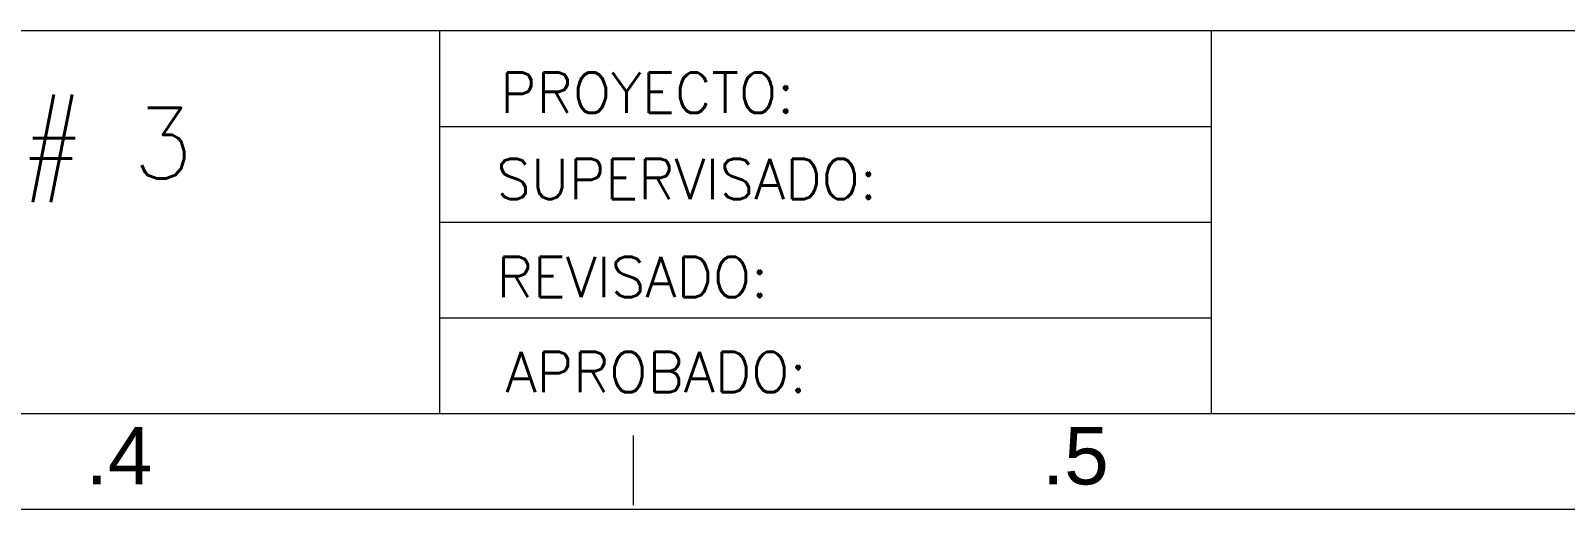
# Model space of a CAD drawing. Header units: inches. Extents: x 3989 to 4711, y 2881 to 3348.
# Drawn here: x 4309.8 to 4450.7, y 2881 to 2924.9 of the extents above; entities that cross this region are included whole.
import ezdxf
from ezdxf.enums import TextEntityAlignment as Align

# ---------------------------------------------------------------- set-up
doc = ezdxf.new("R2010")
doc.units = ezdxf.units.IN
doc.header["$MEASUREMENT"] = 0
doc.layers.add('CAJETIN', color=7, linetype='Continuous')
doc.layers.add('ROTULO', color=7, linetype='Continuous')
doc.styles.add('ROMAND', font='ROMANS.SHX')
doc.styles.add('ROMANS', font='romans')
doc.styles.add('SANSSERIF', font='sas_____.pfb')

msp = doc.modelspace()

# ---------------------------------------------------------------- linework, layer by layer
at = {"color": 18, "lineweight": 0, "true_color": 0x000000}
for p, q in [((4702.29002, 2924.85952), (4013.93899, 2924.85952)), ((4347.37089, 2924.85952), (4347.37089, 2889.73957)), ((4418.19616, 2924.85952), (4418.19616, 2889.73957)), ((4347.37089, 2916.07953), (4418.19616, 2916.07953)), ((4392.38065, 2916.07953), (4418.19616, 2916.07953)), ((4347.37089, 2907.29955), (4418.19616, 2907.29955)), ((4392.38065, 2907.29955), (4418.19616, 2907.29955)), ((4347.37089, 2898.51956), (4418.19616, 2898.51956)), ((4347.37089, 2898.51956), (4418.19616, 2898.51956)), ((4013.93899, 2889.73957), (4702.29002, 2889.73957)), ((4365.13849, 2887.73509), (4365.13849, 2881.34356)), ((3989.35502, 2880.95958), (4711.07001, 2880.95958))]:
    msp.add_line(p, q, dxfattribs=at)

# ---------------------------------------------------------------- texts
at = {"layer": 'CAJETIN', "color": 18, "lineweight": 0, "true_color": 0x000000}
for s, height, style, p in [('PROYECTO:', 3.707914, 'ROMANS', (4366.43786, 2919.17129)), ('Grupo # 3', 6.488849, 'ROMAND', (4301.95289, 2914.07563)), ('SUPERVISADO:', 3.707914, 'ROMANS', (4370.05296, 2911.26542)), ('REVISADO:', 3.707914, 'ROMANS', (4365.0731, 2902.26907)), ('APROBADO:', 3.707914, 'ROMANS', (4367.25671, 2893.54535))]:
    msp.add_text(s, height=height, dxfattribs=dict(at, style=style)).set_placement(p, align=Align.MIDDLE)
at = {"layer": 'ROTULO', "color": 18, "lineweight": 0, "true_color": 0x000000, "style": 'SANSSERIF'}
for s, p in [('.4', (4317.93897, 2883.23805)), ('.5', (4405.73885, 2883.23805))]:
    msp.add_text(s, height=5.267993, dxfattribs=at).set_placement(p, align=Align.CENTER)

doc.saveas('drawing.dxf')
